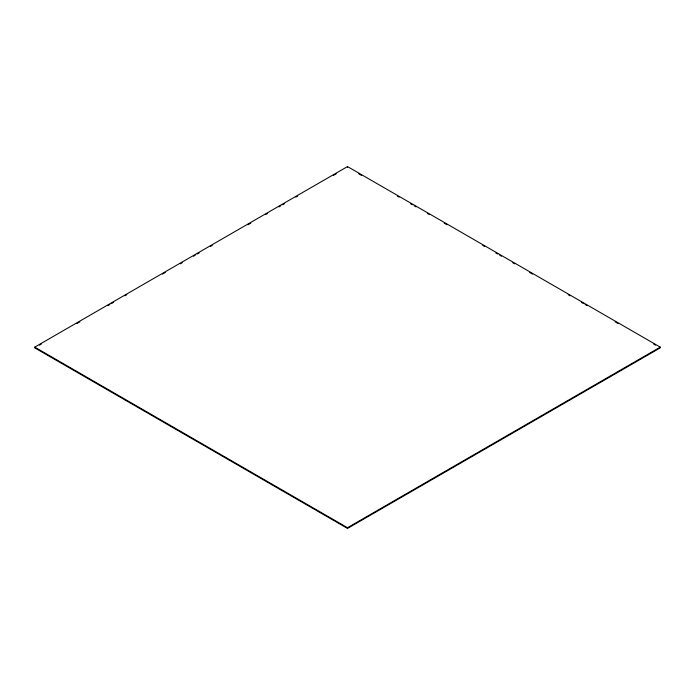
<?xml version="1.0" encoding="UTF-8"?>
<svg xmlns="http://www.w3.org/2000/svg" width="695" height="695" viewBox="0 0 695 695"><rect width="100%" height="100%" fill="white"/><g stroke="black" fill="none" stroke-linecap="round" stroke-linejoin="round"><path stroke-width="1.04" d="M34.75 347.135L347.5 166.574L660.25 347.135L660.25 347.865L347.5 528.426L34.75 347.865L34.75 347.135L347.5 527.705L660.25 347.135M39.45 345.146L41.326 344.068M77.015 323.462L79.829 321.837M108.003 305.565L109.888 304.48M111.765 303.394L113.641 302.316M124.909 295.809L126.794 294.723M162.482 274.117L165.297 272.492M180.326 263.813L182.203 262.727M193.471 256.22L195.347 255.135M197.232 254.057L199.109 252.971M210.376 246.464L212.253 245.378M247.95 224.772L250.765 223.147M265.794 214.468L267.671 213.382M278.938 206.884L280.815 205.798M282.7 204.712L284.576 203.626M295.844 197.119L297.721 196.033M333.409 175.427L336.232 173.802M358.768 173.802L361.591 175.427M397.279 196.033L399.156 197.119M410.424 203.626L412.3 204.712M414.185 205.798L416.062 206.884M427.329 213.382L429.206 214.468M444.235 223.147L447.05 224.772M482.747 245.378L484.624 246.464M495.891 252.971L497.768 254.057M499.653 255.135L501.529 256.22M512.797 262.727L514.674 263.813M529.703 272.492L532.518 274.117M568.206 294.723L570.091 295.809M581.359 302.316L583.235 303.394M585.112 304.48L586.997 305.565M615.171 321.837L617.985 323.462M653.674 344.068L655.55 345.146M347.5 166.574L347.5 167.295M347.5 527.705L347.5 528.426"/></g></svg>
